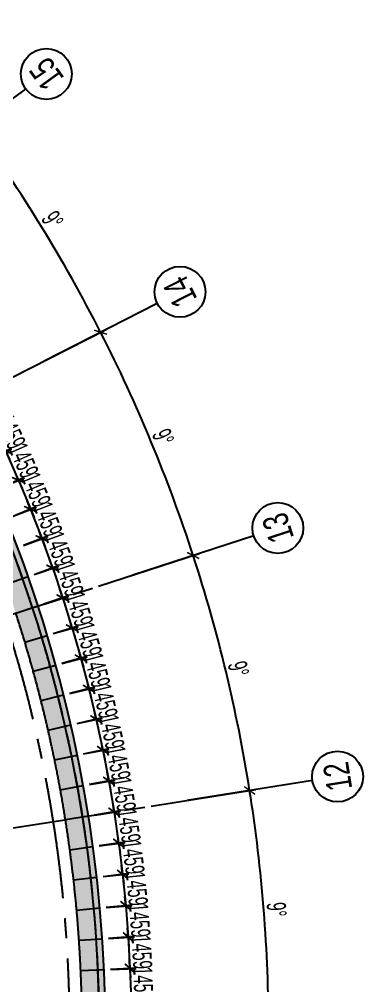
# Model space of a CAD drawing. Extents: x 104132 to 3338343, y -1228862 to 1409848.
# Drawn here: x 1563927 to 1580314, y 98885 to 144506 of the extents above; entities that cross this region are included whole.
import ezdxf
from ezdxf.enums import TextEntityAlignment as Align

# ---------------------------------------------------------------- set-up
doc = ezdxf.new("R2010")
doc.units = 0
for name, pattern in [('CENTER', [50.8, 31.75, -6.35, 6.35, -6.35]), ('CENTER2', [28.575, 19.05, -3.175, 3.175, -3.175]), ('HIDDEN', [9.525, 6.35, -3.175])]:
    doc.linetypes.add(name, pattern=pattern)
doc.layers.get('0').update_dxf_attribs({"color": 8})
doc.layers.get('Defpoints').update_dxf_attribs({"color": 8})
for name, color, linetype in [('#幕墙线-平面', 8, 'Continuous'), ('#标注', 8, 'Continuous'), ('#虚线', 8, 'HIDDEN'), ('#轴线', 8, 'CENTER2'), ('A-FLOR-UNDR', 8, 'Continuous'), ('DOTE', 8, 'CENTER'), ('IEL-FINE', 8, 'Continuous')]:
    doc.layers.add(name, color=color, linetype=linetype)
doc.styles.add('JHZX', font='jrs.shx', dxfattribs={"width": 0.6, "bigfont": 'jhz.shx'})
doc.dimstyles.new('JZBZ-300', dxfattribs={"dimscale": 300, "dimtxt": 3, "dimasz": 1.5, "dimexe": 1, "dimexo": 1, "dimgap": 0.5, "dimtad": 1, "dimdec": 0, "dimdsep": 46, "dimtxsty": 'JHZX', "dimblk1": 'ARCHTICK', "dimblk2": 'ARCHTICK', "dimsah": 1, "dimcen": 0, "dimclrd": 1, "dimclre": 1, "dimclrt": 2, "dimadec": 3, "dimazin": 2, "dimtfac": 1, "dimtdec": 0, "dimtix": 1, "dimtmove": 0, "dimatfit": 3, "dimfxl": 1, "dimtolj": 1, "dimlwd": -1, "dimlwe": -1, "dimarcsym": 1})

# ---------------------------------------------------------------- blocks, each defined once
blk = doc.blocks.new('_ARCHTICK')
at = {"color": 0, "linetype": 'ByBlock', "const_width": 0.15}
blk.add_lwpolyline([(-0.5, -0.5), (0.5, 0.5)], dxfattribs=at)
blk = doc.blocks.new('*D15')
at = {"layer": '#标注', "color": 1, "ltscale": 300, "transparency": 16777216}
for p, q in [((638631, -136708), (643569, -135926)), ((639468, -147346), (644468, -147346))]:
    blk.add_line(p, q, dxfattribs=at)
blk.add_arc((571468, -147346), 72700, 360, 9, dxfattribs=at)
at = {"layer": 'Defpoints', "color": 0, "ltscale": 300, "transparency": 16777216}
for p in [(638334, -136755), (644068, -143541), (571468, -147346), (639168, -147346)]:
    blk.add_point(p, dxfattribs=at)
at = {"layer": '#标注', "color": 1, "ltscale": 300, "transparency": 16777216, "xscale": 450, "yscale": 450, "zscale": 450}
for p, rotation in [((643273, -135973), 99.00000000000026), ((644168, -147346), 269.9999999999998)]:
    blk.add_blockref('_ARCHTICK', p, dxfattribs=dict(at, rotation=rotation))
at = {"layer": '#标注', "color": 2, "ltscale": 300, "transparency": 16777216, "insert": (644542, -141595), "char_height": 900, "attachment_point": 5, "rotation": 274.5, "style": 'JHZX'}
blk.add_mtext('\\A1;9°', dxfattribs=at)
blk = doc.blocks.new('*D16')
at = {"layer": '#标注', "color": 1, "ltscale": 300, "transparency": 16777216}
for p, q in [((636140, -126333), (640895, -124788)), ((638631, -136708), (643569, -135926))]:
    blk.add_line(p, q, dxfattribs=at)
blk.add_arc((571468, -147346), 72700, 9, 18, dxfattribs=at)
at = {"layer": 'Defpoints', "color": 0, "ltscale": 300, "transparency": 16777216}
for p in [(635854, -126425), (642579, -132231), (638334, -136755), (571468, -147346)]:
    blk.add_point(p, dxfattribs=at)
at = {"layer": '#标注', "color": 1, "ltscale": 300, "transparency": 16777216, "xscale": 450, "yscale": 450, "zscale": 450}
for p, rotation in [((640610, -124880), 108.0000000000008), ((643273, -135973), 279.0000000000009)]:
    blk.add_blockref('_ARCHTICK', p, dxfattribs=dict(at, rotation=rotation))
at = {"layer": '#标注', "color": 2, "ltscale": 300, "transparency": 16777216, "insert": (642743, -130234), "char_height": 900, "attachment_point": 5, "rotation": 283.5, "style": 'JHZX'}
blk.add_mtext('\\A1;9°', dxfattribs=at)
blk = doc.blocks.new('*D17')
at = {"layer": '#标注', "color": 1, "ltscale": 300, "transparency": 16777216}
for p, q in [((632056, -116475), (636511, -114205)), ((636140, -126333), (640895, -124788))]:
    blk.add_line(p, q, dxfattribs=at)
blk.add_arc((571468, -147346), 72700, 18, 27, dxfattribs=at)
at = {"layer": 'Defpoints', "color": 0, "ltscale": 300, "transparency": 16777216}
for p in [(631789, -116611), (639339, -121293), (635854, -126425), (571468, -147346)]:
    blk.add_point(p, dxfattribs=at)
at = {"layer": '#标注', "color": 1, "ltscale": 300, "transparency": 16777216, "xscale": 450, "yscale": 450, "zscale": 450}
for p, rotation in [((636244, -114341), 117.0000000000009), ((640610, -124880), 288.0000000000002)]:
    blk.add_blockref('_ARCHTICK', p, dxfattribs=dict(at, rotation=rotation))
at = {"layer": '#标注', "color": 2, "ltscale": 300, "transparency": 16777216, "insert": (639188, -119295), "char_height": 900, "attachment_point": 5, "rotation": 292.5, "style": 'JHZX'}
blk.add_mtext('\\A1;9°', dxfattribs=at)
blk = doc.blocks.new('*D18')
at = {"layer": '#标注', "color": 1, "ltscale": 300, "transparency": 16777216}
for p, q in [((626481, -107376), (630526, -104438)), ((632056, -116475), (636511, -114205))]:
    blk.add_line(p, q, dxfattribs=at)
blk.add_arc((571468, -147346), 72700, 27, 36, dxfattribs=at)
at = {"layer": 'Defpoints', "color": 0, "ltscale": 300, "transparency": 16777216}
for p in [(626238, -107553), (634428, -110996), (631789, -116611), (571468, -147346)]:
    blk.add_point(p, dxfattribs=at)
at = {"layer": '#标注', "color": 1, "ltscale": 300, "transparency": 16777216, "xscale": 450, "yscale": 450, "zscale": 450}
for p, rotation in [((630283, -104614), 126.000000000001), ((636244, -114341), 297.0000000000011)]:
    blk.add_blockref('_ARCHTICK', p, dxfattribs=dict(at, rotation=rotation))
at = {"layer": '#标注', "color": 2, "ltscale": 300, "transparency": 16777216, "insert": (633966, -109047), "char_height": 900, "attachment_point": 5, "rotation": 301.5, "style": 'JHZX'}
blk.add_mtext('\\A1;9°', dxfattribs=at)
blk = doc.blocks.new('*U1046')
blk.add_line((0, -20), (0, 0))
blk.add_circle((0, -24), 4)
at = {"style": 'JHZX', "width": 0.75}
blk.add_attdef('AXES', text='', height=4, dxfattribs=at).set_placement((0, -24), align=Align.MIDDLE_CENTER)
blk = doc.blocks.new('JHEG')
at = {"layer": 'IEL-FINE', "ltscale": 300}
h = blk.add_hatch(dxfattribs=at)
h.set_pattern_fill('DOTS', color=256, scale=500)
h.set_pattern_definition([(0, (580162.5, -365125.2), (396.875, 793.75), [0, -793.75])])
edge = h.paths.add_edge_path()
edge.add_arc((645162, -300125), 63900, 342.64631, 381)
edge.add_arc((645162, -300125), 63900, 21, 50.7561)
edge.add_arc((645162, -300125), 63900, 50.7561, 79.71429)
edge.add_arc((645162, -300125), 63900, 79.71429, 120.59457)
edge.add_arc((645162, -300125), 63900, 120.59457, 128.0927)
edge.add_arc((645162, -300125), 63900, 128.0927, 128.52059)
edge.add_arc((607732, -253104), 3800, 128.5206, 304.9823)
edge.add_arc((632729, -288827), 39800, 74.6112, 124.9823, ccw=False)
edge.add_arc((637241, -272436), 22800, -28.017, 74.6112, ccw=False)
edge.add_arc((672553, -291225), 17200, 151.983, 245.4315)
edge.add_arc((654882, -329878), 25300, 22.1323, 65.4315, ccw=False)
edge.add_arc((692028, -314770), 14800, 202.1323, 342.6463)
edge = h.paths.add_edge_path()
edge.add_line((585393, -325672), (634762, -304571))
edge.add_line((634762, -304571), (696381, -340146))
edge.add_arc((645162, -300125), 65000, 321.99666, 563.14286)
edge = h.paths.add_edge_path()
edge.add_line((593853, -322056), (634762, -304571))
edge.add_line((634762, -304571), (688322, -335493))
edge.add_arc((645162, -300125), 55800, 320.6662, 328.1625)
edge.add_arc((692028, -314770), 14800, 202.1323, 272.0898, ccw=False)
edge.add_arc((654882, -329878), 25300, 22.1323, 65.4315)
edge.add_arc((672553, -291225), 17200, 151.983, 245.4315, ccw=False)
edge.add_arc((637241, -272436), 22800, 331.983, 434.6112)
edge.add_arc((632729, -288827), 39800, 74.6112, 116.6062)
edge.add_arc((645162, -300125), 55800, 122.8373, 203.1429)
at = {"layer": '#幕墙线-平面', "ltscale": 300}
for points in [[(705477, -279020), (706515, -278657)], [(705935, -280379), (706981, -280039)], [(706363, -281748), (707416, -281431)], [(706760, -283125), (707820, -282833)], [(707126, -284512), (708192, -284243)], [(707460, -285906), (708533, -285661)], [(707764, -287308), (708841, -287087)], [(708036, -288715), (709118, -288519)], [(708276, -290129), (709362, -289957)], [(708484, -291548), (709574, -291400)], [(708661, -292971), (709754, -292847)], [(708805, -294397), (709901, -294299)], [(708918, -295827), (710015, -295753)], [(708998, -297258), (710097, -297209)]]:
    blk.add_lwpolyline(points, dxfattribs=at)
at = {"layer": '#虚线', "ltscale": 3000}
blk.add_lwpolyline([(705935, -280379, -0.013091), (706885, -283587, -0.012872), (707654, -286785, -0.007823), (708041, -288746, -0.071055), (708712, -306805, -0.013091), (708276, -310121, -0.013091), (707666, -313411, -0.013091), (706885, -316664, -0.01027), (706154, -319185, -0.012249), (705921, -319871, -0.057237)], format="xyb", dxfattribs=at)
at = {"layer": 'A-FLOR-UNDR', "ltscale": 5}
blk.add_arc((645162, -300125), 65000, 322.26362, 203.56739, dxfattribs=at)
blk = doc.blocks.new('*D342')
at = {"layer": '#标注', "color": 1, "ltscale": 300, "transparency": 16777216}
for p, q in [((703997, -271796), (705107, -271276)), ((704835, -271404), (704645, -270996)), ((704835, -271404), (705453, -272725)), ((704615, -273117), (705725, -272598)), ((705453, -272725), (705644, -273132))]:
    blk.add_line(p, q, dxfattribs=at)
at = {"layer": 'Defpoints', "color": 0, "ltscale": 300, "transparency": 16777216}
for p in [(703725, -271923), (705453, -272725), (704344, -273244)]:
    blk.add_point(p, dxfattribs=at)
at = {"layer": '#标注', "color": 1, "ltscale": 300, "transparency": 16777216, "xscale": 450, "yscale": 450, "zscale": 450}
for p, rotation in [((704835, -271404), 295.0714285714587), ((705453, -272725), 115.0714285714588)]:
    blk.add_blockref('_ARCHTICK', p, dxfattribs=dict(at, rotation=rotation))
at = {"layer": '#标注', "color": 2, "ltscale": 300, "transparency": 16777216, "insert": (705688, -271810), "char_height": 900, "attachment_point": 5, "rotation": 295.0714, "style": 'JHZX'}
blk.add_mtext('\\A1;1459', dxfattribs=at)
blk = doc.blocks.new('*D343')
at = {"layer": '#标注', "color": 1, "ltscale": 300, "transparency": 16777216}
for p, q in [((705465, -272750), (705283, -272338)), ((704618, -273123), (705739, -272629)), ((705465, -272750), (706053, -274084)), ((705206, -274458), (706328, -273963)), ((706053, -274084), (706234, -274496))]:
    blk.add_line(p, q, dxfattribs=at)
at = {"layer": 'Defpoints', "color": 0, "ltscale": 300, "transparency": 16777216}
for p in [(704344, -273244), (706053, -274084), (704932, -274579)]:
    blk.add_point(p, dxfattribs=at)
at = {"layer": '#标注', "color": 1, "ltscale": 300, "transparency": 16777216, "xscale": 450, "yscale": 450, "zscale": 450}
for p, rotation in [((705465, -272750), 293.7857142857451), ((706053, -274084), 113.7857142857451)]:
    blk.add_blockref('_ARCHTICK', p, dxfattribs=dict(at, rotation=rotation))
at = {"layer": '#标注', "color": 2, "ltscale": 300, "transparency": 16777216, "insert": (706308, -273175), "char_height": 900, "attachment_point": 5, "rotation": 293.7857, "style": 'JHZX'}
blk.add_mtext('\\A1;1459', dxfattribs=at)
blk = doc.blocks.new('*D344')
at = {"layer": '#标注', "color": 1, "ltscale": 300, "transparency": 16777216}
for p, q in [((706064, -274110), (705892, -273694)), ((705209, -274464), (706341, -273995)), ((706064, -274110), (706622, -275457)), ((705767, -275811), (706899, -275342)), ((706622, -275457), (706794, -275873))]:
    blk.add_line(p, q, dxfattribs=at)
at = {"layer": 'Defpoints', "color": 0, "ltscale": 300, "transparency": 16777216}
for p in [(704932, -274579), (706622, -275457), (705490, -275926)]:
    blk.add_point(p, dxfattribs=at)
at = {"layer": '#标注', "color": 1, "ltscale": 300, "transparency": 16777216, "xscale": 450, "yscale": 450, "zscale": 450}
for p, rotation in [((706064, -274110), 292.5000000000321), ((706622, -275457), 112.5000000000321)]:
    blk.add_blockref('_ARCHTICK', p, dxfattribs=dict(at, rotation=rotation))
at = {"layer": '#标注', "color": 2, "ltscale": 300, "transparency": 16777216, "insert": (706897, -274554), "char_height": 900, "attachment_point": 5, "rotation": 292.5, "style": 'JHZX'}
blk.add_mtext('\\A1;1459', dxfattribs=at)
blk = doc.blocks.new('*D345')
at = {"layer": '#标注', "color": 1, "ltscale": 300, "transparency": 16777216}
for p, q in [((706632, -275483), (706469, -275063)), ((705770, -275818), (706912, -275374)), ((706632, -275483), (707160, -276842)), ((706297, -277177), (707440, -276734)), ((707160, -276842), (707323, -277262))]:
    blk.add_line(p, q, dxfattribs=at)
at = {"layer": 'Defpoints', "color": 0, "ltscale": 300, "transparency": 16777216}
for p in [(705490, -275926), (707160, -276842), (706018, -277286)]:
    blk.add_point(p, dxfattribs=at)
at = {"layer": '#标注', "color": 1, "ltscale": 300, "transparency": 16777216, "xscale": 450, "yscale": 450, "zscale": 450}
for p, rotation in [((706632, -275483), 291.2142857143227), ((707160, -276842), 111.2142857143227)]:
    blk.add_blockref('_ARCHTICK', p, dxfattribs=dict(at, rotation=rotation))
at = {"layer": '#标注', "color": 2, "ltscale": 300, "transparency": 16777216, "insert": (707455, -275945), "char_height": 900, "attachment_point": 5, "rotation": 291.2143, "style": 'JHZX'}
blk.add_mtext('\\A1;1459', dxfattribs=at)
blk = doc.blocks.new('*D346')
at = {"layer": '#标注', "color": 1, "ltscale": 300, "transparency": 16777216}
for p, q in [((707170, -276868), (707016, -276445)), ((706300, -277184), (707452, -276766)), ((707170, -276868), (707667, -278239)), ((706797, -278555), (707949, -278137)), ((707667, -278239), (707820, -278662))]:
    blk.add_line(p, q, dxfattribs=at)
at = {"layer": 'Defpoints', "color": 0, "ltscale": 300, "transparency": 16777216}
for p in [(706018, -277286), (707667, -278239), (706515, -278657)]:
    blk.add_point(p, dxfattribs=at)
at = {"layer": '#标注', "color": 1, "ltscale": 300, "transparency": 16777216, "xscale": 450, "yscale": 450, "zscale": 450}
for p, rotation in [((707170, -276868), 289.9285714286084), ((707667, -278239), 109.9285714286084)]:
    blk.add_blockref('_ARCHTICK', p, dxfattribs=dict(at, rotation=rotation))
at = {"layer": '#标注', "color": 2, "ltscale": 300, "transparency": 16777216, "insert": (707982, -277349), "char_height": 900, "attachment_point": 5, "rotation": 289.9286, "style": 'JHZX'}
blk.add_mtext('\\A1;1459', dxfattribs=at)
blk = doc.blocks.new('*D347')
at = {"layer": '#标注', "color": 1, "ltscale": 300, "transparency": 16777216}
for p, q in [((706799, -278561), (707960, -278169)), ((707676, -278265), (707532, -277839)), ((707676, -278265), (708142, -279647)), ((707265, -279943), (708426, -279551)), ((708142, -279647), (708286, -280074))]:
    blk.add_line(p, q, dxfattribs=at)
at = {"layer": 'Defpoints', "color": 0, "ltscale": 300, "transparency": 16777216}
for p in [(706515, -278657), (708142, -279647), (706981, -280039)]:
    blk.add_point(p, dxfattribs=at)
at = {"layer": '#标注', "color": 1, "ltscale": 300, "transparency": 16777216, "xscale": 450, "yscale": 450, "zscale": 450}
for p, rotation in [((707676, -278265), 288.6428571428864), ((708142, -279647), 108.6428571428864)]:
    blk.add_blockref('_ARCHTICK', p, dxfattribs=dict(at, rotation=rotation))
at = {"layer": '#标注', "color": 2, "ltscale": 300, "transparency": 16777216, "insert": (708478, -278765), "char_height": 900, "attachment_point": 5, "rotation": 288.6429, "style": 'JHZX'}
blk.add_mtext('\\A1;1459', dxfattribs=at)
blk = doc.blocks.new('*D348')
at = {"layer": '#标注', "color": 1, "ltscale": 300, "transparency": 16777216}
for p, q in [((707267, -279950), (708437, -279584)), ((708151, -279674), (708016, -279244)), ((708151, -279674), (708586, -281066)), ((707703, -281342), (708872, -280976)), ((708586, -281066), (708720, -281495))]:
    blk.add_line(p, q, dxfattribs=at)
at = {"layer": 'Defpoints', "color": 0, "ltscale": 300, "transparency": 16777216}
for p in [(706981, -280039), (707416, -281431), (708586, -281066)]:
    blk.add_point(p, dxfattribs=at)
at = {"layer": '#标注', "color": 1, "ltscale": 300, "transparency": 16777216, "xscale": 450, "yscale": 450, "zscale": 450}
for p, rotation in [((708151, -279674), 287.357142857173), ((708586, -281066), 107.357142857173)]:
    blk.add_blockref('_ARCHTICK', p, dxfattribs=dict(at, rotation=rotation))
at = {"layer": '#标注', "color": 2, "ltscale": 300, "transparency": 16777216, "insert": (708941, -280191), "char_height": 900, "attachment_point": 5, "rotation": 287.3571, "style": 'JHZX'}
blk.add_mtext('\\A1;1459', dxfattribs=at)
blk = doc.blocks.new('*D349')
at = {"layer": '#标注', "color": 1, "ltscale": 300, "transparency": 16777216}
for p, q in [((707705, -281348), (708882, -281009)), ((708594, -281092), (708469, -280660)), ((708594, -281092), (708997, -282494)), ((708108, -282750), (709286, -282411)), ((708997, -282494), (709122, -282926))]:
    blk.add_line(p, q, dxfattribs=at)
at = {"layer": 'Defpoints', "color": 0, "ltscale": 300, "transparency": 16777216}
for p in [(707416, -281431), (707820, -282833), (708997, -282494)]:
    blk.add_point(p, dxfattribs=at)
at = {"layer": '#标注', "color": 1, "ltscale": 300, "transparency": 16777216, "xscale": 450, "yscale": 450, "zscale": 450}
for p, rotation in [((708594, -281092), 286.0714285714694), ((708997, -282494), 106.0714285714694)]:
    blk.add_blockref('_ARCHTICK', p, dxfattribs=dict(at, rotation=rotation))
at = {"layer": '#标注', "color": 2, "ltscale": 300, "transparency": 16777216, "insert": (709372, -281627), "char_height": 900, "attachment_point": 5, "rotation": 286.0714, "style": 'JHZX'}
blk.add_mtext('\\A1;1459', dxfattribs=at)
blk = doc.blocks.new('*D350')
at = {"layer": '#标注', "color": 1, "ltscale": 300, "transparency": 16777216}
for p, q in [((709005, -282520), (708890, -282085)), ((708110, -282756), (709295, -282444)), ((709005, -282520), (709377, -283930)), ((708482, -284166), (709667, -283854)), ((709377, -283930), (709492, -284365))]:
    blk.add_line(p, q, dxfattribs=at)
at = {"layer": 'Defpoints', "color": 0, "ltscale": 300, "transparency": 16777216}
for p in [(707820, -282833), (709377, -283930), (708192, -284243)]:
    blk.add_point(p, dxfattribs=at)
at = {"layer": '#标注', "color": 1, "ltscale": 300, "transparency": 16777216, "xscale": 450, "yscale": 450, "zscale": 450}
for p, rotation in [((709005, -282520), 284.7857142857561), ((709377, -283930), 104.7857142857562)]:
    blk.add_blockref('_ARCHTICK', p, dxfattribs=dict(at, rotation=rotation))
at = {"layer": '#标注', "color": 2, "ltscale": 300, "transparency": 16777216, "insert": (709771, -283072), "char_height": 900, "attachment_point": 5, "rotation": 284.7857, "style": 'JHZX'}
blk.add_mtext('\\A1;1459', dxfattribs=at)
blk = doc.blocks.new('*D351')
at = {"layer": '#标注', "color": 1, "ltscale": 300, "transparency": 16777216}
for p, q in [((709384, -283957), (709279, -283519)), ((708484, -284173), (709675, -283887)), ((709384, -283957), (709724, -285375)), ((708825, -285591), (710016, -285305)), ((709724, -285375), (709829, -285813))]:
    blk.add_line(p, q, dxfattribs=at)
at = {"layer": 'Defpoints', "color": 0, "ltscale": 300, "transparency": 16777216}
for p in [(708192, -284243), (709724, -285375), (708533, -285661)]:
    blk.add_point(p, dxfattribs=at)
at = {"layer": '#标注', "color": 1, "ltscale": 300, "transparency": 16777216, "xscale": 450, "yscale": 450, "zscale": 450}
for p, rotation in [((709384, -283957), 283.5000000000402), ((709724, -285375), 103.5000000000402)]:
    blk.add_blockref('_ARCHTICK', p, dxfattribs=dict(at, rotation=rotation))
at = {"layer": '#标注', "color": 2, "ltscale": 300, "transparency": 16777216, "insert": (710137, -284526), "char_height": 900, "attachment_point": 5, "rotation": 283.5, "style": 'JHZX'}
blk.add_mtext('\\A1;1459', dxfattribs=at)
blk = doc.blocks.new('*D352')
at = {"layer": '#标注', "color": 1, "ltscale": 300, "transparency": 16777216}
for p, q in [((709730, -285402), (709635, -284962)), ((708826, -285598), (710024, -285339)), ((709730, -285402), (710039, -286828)), ((709135, -287023), (710332, -286764)), ((710039, -286828), (710134, -287267))]:
    blk.add_line(p, q, dxfattribs=at)
at = {"layer": 'Defpoints', "color": 0, "ltscale": 300, "transparency": 16777216}
for p in [(708533, -285661), (710039, -286828), (708841, -287087)]:
    blk.add_point(p, dxfattribs=at)
at = {"layer": '#标注', "color": 1, "ltscale": 300, "transparency": 16777216, "xscale": 450, "yscale": 450, "zscale": 450}
for p, rotation in [((709730, -285402), 282.2142857143206), ((710039, -286828), 102.2142857143206)]:
    blk.add_blockref('_ARCHTICK', p, dxfattribs=dict(at, rotation=rotation))
at = {"layer": '#标注', "color": 2, "ltscale": 300, "transparency": 16777216, "insert": (710471, -285988), "char_height": 900, "attachment_point": 5, "rotation": 282.2143, "style": 'JHZX'}
blk.add_mtext('\\A1;1459', dxfattribs=at)
blk = doc.blocks.new('*D353')
at = {"layer": '#标注', "color": 1, "ltscale": 300, "transparency": 16777216}
for p, q in [((710044, -286855), (709959, -286413)), ((709136, -287030), (710339, -286798)), ((710044, -286855), (710321, -288287)), ((709412, -288462), (710616, -288230)), ((710321, -288287), (710406, -288729))]:
    blk.add_line(p, q, dxfattribs=at)
at = {"layer": 'Defpoints', "color": 0, "ltscale": 300, "transparency": 16777216}
for p in [(708841, -287087), (710321, -288287), (709118, -288519)]:
    blk.add_point(p, dxfattribs=at)
at = {"layer": '#标注', "color": 1, "ltscale": 300, "transparency": 16777216, "xscale": 450, "yscale": 450, "zscale": 450}
for p, rotation in [((710044, -286855), 280.9285714286105), ((710321, -288287), 100.9285714286105)]:
    blk.add_blockref('_ARCHTICK', p, dxfattribs=dict(at, rotation=rotation))
at = {"layer": '#标注', "color": 2, "ltscale": 300, "transparency": 16777216, "insert": (710772, -287457), "char_height": 900, "attachment_point": 5, "rotation": 280.9286, "style": 'JHZX'}
blk.add_mtext('\\A1;1459', dxfattribs=at)
blk = doc.blocks.new('*D354')
at = {"layer": '#标注', "color": 1, "ltscale": 300, "transparency": 16777216}
for p, q in [((709414, -288469), (710622, -288263)), ((710326, -288314), (710250, -287870)), ((710326, -288314), (710570, -289752)), ((709658, -289907), (710866, -289701)), ((710570, -289752), (710646, -290195))]:
    blk.add_line(p, q, dxfattribs=at)
at = {"layer": 'Defpoints', "color": 0, "ltscale": 300, "transparency": 16777216}
for p in [(709118, -288519), (709362, -289957), (710570, -289752)]:
    blk.add_point(p, dxfattribs=at)
at = {"layer": '#标注', "color": 1, "ltscale": 300, "transparency": 16777216, "xscale": 450, "yscale": 450, "zscale": 450}
for p, rotation in [((710326, -288314), 279.6428571428946), ((710570, -289752), 99.64285714289463)]:
    blk.add_blockref('_ARCHTICK', p, dxfattribs=dict(at, rotation=rotation))
at = {"layer": '#标注', "color": 2, "ltscale": 300, "transparency": 16777216, "insert": (711040, -288932), "char_height": 900, "attachment_point": 5, "rotation": 279.6429, "style": 'JHZX'}
blk.add_mtext('\\A1;1459', dxfattribs=at)
blk = doc.blocks.new('*D355')
at = {"layer": '#标注', "color": 1, "ltscale": 300, "transparency": 16777216}
for p, q in [((710574, -289779), (710509, -289334)), ((709659, -289913), (710871, -289735)), ((710574, -289779), (710786, -291222)), ((709871, -291356), (711083, -291178)), ((710786, -291222), (710852, -291667))]:
    blk.add_line(p, q, dxfattribs=at)
at = {"layer": 'Defpoints', "color": 0, "ltscale": 300, "transparency": 16777216}
for p in [(709362, -289957), (709574, -291400), (710786, -291222)]:
    blk.add_point(p, dxfattribs=at)
at = {"layer": '#标注', "color": 1, "ltscale": 300, "transparency": 16777216, "xscale": 450, "yscale": 450, "zscale": 450}
for p, rotation in [((710574, -289779), 278.3571428571809), ((710786, -291222), 98.35714285718088)]:
    blk.add_blockref('_ARCHTICK', p, dxfattribs=dict(at, rotation=rotation))
at = {"layer": '#标注', "color": 2, "ltscale": 300, "transparency": 16777216, "insert": (711274, -290413), "char_height": 900, "attachment_point": 5, "rotation": 278.3571, "style": 'JHZX'}
blk.add_mtext('\\A1;1459', dxfattribs=at)
blk = doc.blocks.new('*D356')
at = {"layer": '#标注', "color": 1, "ltscale": 300, "transparency": 16777216}
for p, q in [((710790, -291249), (710735, -290803)), ((709872, -291363), (711088, -291212)), ((710790, -291249), (710970, -292697)), ((710051, -292811), (711267, -292660)), ((710970, -292697), (711025, -293143))]:
    blk.add_line(p, q, dxfattribs=at)
at = {"layer": 'Defpoints', "color": 0, "ltscale": 300, "transparency": 16777216}
for p in [(709574, -291400), (709754, -292847), (710970, -292697)]:
    blk.add_point(p, dxfattribs=at)
at = {"layer": '#标注', "color": 1, "ltscale": 300, "transparency": 16777216, "xscale": 450, "yscale": 450, "zscale": 450}
for p, rotation in [((710790, -291249), 277.0714285714741), ((710970, -292697), 97.0714285714741)]:
    blk.add_blockref('_ARCHTICK', p, dxfattribs=dict(at, rotation=rotation))
at = {"layer": '#标注', "color": 2, "ltscale": 300, "transparency": 16777216, "insert": (711475, -291899), "char_height": 900, "attachment_point": 5, "rotation": 277.0714, "style": 'JHZX'}
blk.add_mtext('\\A1;1459', dxfattribs=at)
blk = doc.blocks.new('*D357')
at = {"layer": '#标注', "color": 1, "ltscale": 300, "transparency": 16777216}
for p, q in [((710973, -292724), (710927, -292276)), ((710052, -292817), (711271, -292694)), ((710973, -292724), (711120, -294175)), ((710199, -294268), (711418, -294145)), ((711120, -294175), (711165, -294623))]:
    blk.add_line(p, q, dxfattribs=at)
at = {"layer": 'Defpoints', "color": 0, "ltscale": 300, "transparency": 16777216}
for p in [(709754, -292847), (711120, -294175), (709901, -294299)]:
    blk.add_point(p, dxfattribs=at)
at = {"layer": '#标注', "color": 1, "ltscale": 300, "transparency": 16777216, "xscale": 450, "yscale": 450, "zscale": 450}
for p, rotation in [((710973, -292724), 275.7857142857517), ((711120, -294175), 95.78571428575178)]:
    blk.add_blockref('_ARCHTICK', p, dxfattribs=dict(at, rotation=rotation))
at = {"layer": '#标注', "color": 2, "ltscale": 300, "transparency": 16777216, "insert": (711643, -293389), "char_height": 900, "attachment_point": 5, "rotation": 275.7857, "style": 'JHZX'}
blk.add_mtext('\\A1;1459', dxfattribs=at)
blk = doc.blocks.new('*D358')
at = {"layer": '#标注', "color": 1, "ltscale": 300, "transparency": 16777216}
for p, q in [((711122, -294202), (711087, -293754)), ((710200, -294275), (711421, -294179)), ((711122, -294202), (711237, -295657)), ((710314, -295729), (711536, -295633)), ((711237, -295657), (711272, -296105))]:
    blk.add_line(p, q, dxfattribs=at)
at = {"layer": 'Defpoints', "color": 0, "ltscale": 300, "transparency": 16777216}
for p in [(709901, -294299), (710015, -295753), (711237, -295657)]:
    blk.add_point(p, dxfattribs=at)
at = {"layer": '#标注', "color": 1, "ltscale": 300, "transparency": 16777216, "xscale": 450, "yscale": 450, "zscale": 450}
for p, rotation in [((711122, -294202), 274.5000000000438), ((711237, -295657), 94.5000000000438)]:
    blk.add_blockref('_ARCHTICK', p, dxfattribs=dict(at, rotation=rotation))
at = {"layer": '#标注', "color": 2, "ltscale": 300, "transparency": 16777216, "insert": (711778, -294882), "char_height": 900, "attachment_point": 5, "rotation": 274.5, "style": 'JHZX'}
blk.add_mtext('\\A1;1459', dxfattribs=at)
blk = doc.blocks.new('*D359')
at = {"layer": '#标注', "color": 1, "ltscale": 300, "transparency": 16777216}
for p, q in [((711239, -295684), (711213, -295235)), ((710315, -295736), (711538, -295667)), ((711239, -295684), (711320, -297140)), ((710397, -297192), (711620, -297123)), ((711320, -297140), (711346, -297590))]:
    blk.add_line(p, q, dxfattribs=at)
at = {"layer": 'Defpoints', "color": 0, "ltscale": 300, "transparency": 16777216}
for p in [(710015, -295753), (710097, -297209), (711320, -297140)]:
    blk.add_point(p, dxfattribs=at)
at = {"layer": '#标注', "color": 1, "ltscale": 300, "transparency": 16777216, "xscale": 450, "yscale": 450, "zscale": 450}
for p, rotation in [((711239, -295684), 273.2142857143318), ((711320, -297140), 93.21428571433184)]:
    blk.add_blockref('_ARCHTICK', p, dxfattribs=dict(at, rotation=rotation))
at = {"layer": '#标注', "color": 2, "ltscale": 300, "transparency": 16777216, "insert": (711879, -296378), "char_height": 900, "attachment_point": 5, "rotation": 273.2143, "style": 'JHZX'}
blk.add_mtext('\\A1;1459', dxfattribs=at)
blk = doc.blocks.new('*D360')
at = {"layer": '#标注', "color": 1, "ltscale": 300, "transparency": 16777216}
for p, q in [((711322, -297168), (711306, -296718)), ((710397, -297199), (711621, -297158)), ((711322, -297168), (711371, -298625)), ((710446, -298657), (711671, -298615)), ((711371, -298625), (711386, -299075))]:
    blk.add_line(p, q, dxfattribs=at)
at = {"layer": 'Defpoints', "color": 0, "ltscale": 300, "transparency": 16777216}
for p in [(710097, -297209), (710146, -298667), (711371, -298625)]:
    blk.add_point(p, dxfattribs=at)
at = {"layer": '#标注', "color": 1, "ltscale": 300, "transparency": 16777216, "xscale": 450, "yscale": 450, "zscale": 450}
for p, rotation in [((711322, -297168), 271.9285714286083), ((711371, -298625), 91.92857142860835)]:
    blk.add_blockref('_ARCHTICK', p, dxfattribs=dict(at, rotation=rotation))
at = {"layer": '#标注', "color": 2, "ltscale": 300, "transparency": 16777216, "insert": (711946, -297876), "char_height": 900, "attachment_point": 5, "rotation": 271.9286, "style": 'JHZX'}
blk.add_mtext('\\A1;1459', dxfattribs=at)
blk = doc.blocks.new('轴网20240313')
at = {"layer": '#标注', "ltscale": 300}
blk.add_circle((571467.9, -147345.9), 64700, dxfattribs=at)
at = {"layer": '#轴线', "ltscale": 300}
for p, q in [((586019, -142617.9), (635854.4, -126425.4)), ((586579.5, -144952.4), (638334.4, -136755.3))]:
    blk.add_line(p, q, dxfattribs=at)
for radius in [64700, 63300]:
    blk.add_circle((571467.9, -147345.9), radius, dxfattribs=at)
at = {"layer": '#标注'}
for p, xscale, yscale, zscale, rotation, values in [((627856.3, -106377.3), 300, 300, 300, 125.9999999999873, {'AXES': '15'}), ((633571, -115702.8), 300, 300, 300, 116.9999999999873, {'AXES': '14'}), ((637756.5, -125807.4), 300.0000000000007, 300.0000000000007, 300.0000000000007, 107.9999999999874, {'AXES': '13'}), ((640309.7, -136442.4), 300, 300, 300, 98.99999999998602, {'AXES': '12'})]:
    blk.add_blockref('*U1046', p, dxfattribs=dict(at, xscale=xscale, yscale=yscale, zscale=zscale, rotation=rotation)).add_auto_attribs(values)
at = {"layer": '#标注', "ltscale": 300}
for base, p1, p2, picture, middle in [((634427.9, -110995.9), (631789, -116610.7), (626238.3, -107552.8), '*D18', (633966.4, -109046.7)), ((639339.2, -121292.5), (635854.4, -126425.4), (631789, -116610.7), '*D17', (639188.2, -119295.2)), ((642579.2, -132230.7), (638334.4, -136755.3), (635854.4, -126425.4), '*D16', (642742.6, -130234.3)), ((644068.2, -143541.1), (639167.9, -147345.9), (638334.4, -136755.3), '*D15', (644541.9, -141594.8))]:
    dim = blk.add_angular_dim_3p(base=base, center=(571467.9, -147345.9), p1=p1, p2=p2, dimstyle='JZBZ-300', dxfattribs=at)
    dim.commit()
    dim.dimension.update_dxf_attribs({"geometry": picture, "text_midpoint": middle})
blk = doc.blocks.new('HMNGMJHM')
at = {"layer": '#标注', "ltscale": 300}
for p1, p2, distance, picture, middle in [((703725.5, -271922.7), (704343.5, -273243.9), 1225.3, '*D342', (705687.8, -271809.8)), ((704343.5, -273243.9), (704931.8, -274578.5), 1225.3, '*D343', (706307.9, -273175)), ((704931.8, -274578.5), (705490, -275926.1), 1225.3, '*D344', (706897.2, -274553.8)), ((705490, -275926.1), (706017.8, -277285.8), 1225.3, '*D345', (707455.4, -275945.5)), ((706017.8, -277285.8), (706514.9, -278657), 1225.3, '*D346', (707982.3, -277349.3)), ((706514.9, -278657), (706981.2, -280039.1), 1225.3, '*D347', (708477.5, -278764.6)), ((706981.2, -280039.1), (707416.3, -281431.2), 1225.3, '*D348', (708940.9, -280190.6)), ((707416.3, -281431.2), (707820.1, -282832.8), 1225.3, '*D349', (709372.1, -281626.7)), ((707820.0697, -282832.7756), (708192.3026, -284243.0442), 1225.2809, '*D350', (709771.0266, -283072.0896)), ((708192.3, -284243), (708532.8, -285661.3), 1225.3, '*D351', (710137.4, -284526.1)), ((708532.8, -285661.3), (708841.4, -287086.9), 1225.3, '*D352', (710471.1, -285987.9)), ((708841.4, -287086.9), (709117.9, -288519), 1225.3, '*D353', (710771.8, -287456.9)), ((709117.9, -288519), (709362.2, -289956.9), 1225.3, '*D354', (711039.6, -288932.2)), ((709362.2, -289956.9), (709574.2, -291400), 1225.3, '*D355', (711274.1, -290413.2)), ((709574.2, -291400), (709753.8, -292847.5), 1225.3, '*D356', (711475.4, -291899)), ((709753.8, -292847.5), (709900.8, -294298.6), 1225.3, '*D357', (711643.3, -293389)), ((709900.8, -294298.6), (710015.3, -295752.7), 1225.3, '*D358', (711777.7, -294882.4)), ((710015.3, -295752.7), (710097, -297209), 1225.3, '*D359', (711878.6, -296378.5)), ((710097, -297209), (710146.1, -298666.7), 1225.3, '*D360', (711945.8, -297876.4))]:
    dim = blk.add_aligned_dim(p1=p1, p2=p2, distance=distance, dimstyle='JZBZ-300', dxfattribs=at)
    dim.commit()
    dim.dimension.update_dxf_attribs({"geometry": picture, "text_midpoint": middle})

msp = doc.modelspace()

# ---------------------------------------------------------------- block references
at = {"layer": '#幕墙线-平面'}
for name in ['JHEG', 'HMNGMJHM']:
    msp.add_blockref(name, (857825, 396853), dxfattribs=at)
at = {"layer": 'DOTE'}
msp.add_blockref('轴网20240313', (931520, 244073), dxfattribs=at)

doc.saveas('drawing.dxf')
